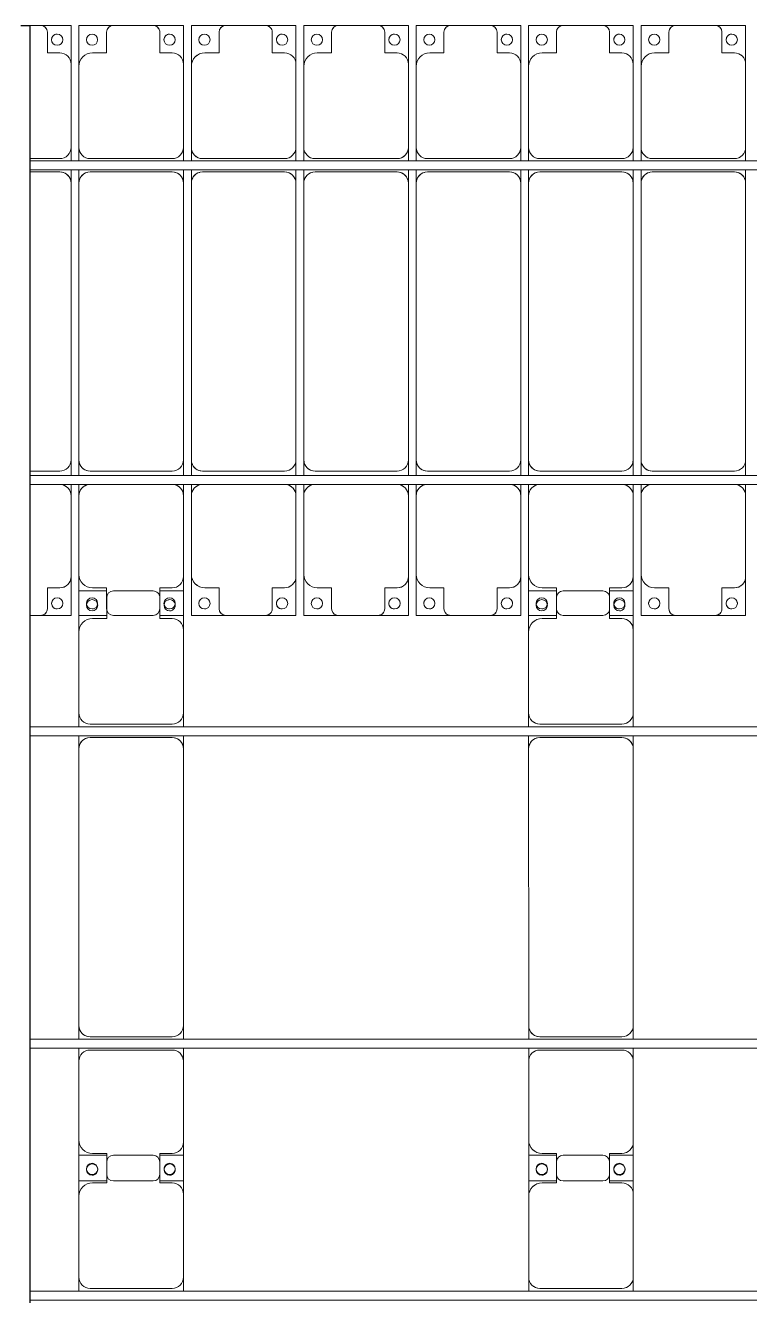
# Model space of a CAD drawing. Header units: millimetres. Extents: x -496478 to -186190, y -204059 to -87354.
# Drawn here: x -427212 to -423992, y -100933 to -95284 of the extents above; entities that cross this region are included whole.
import ezdxf

# ---------------------------------------------------------------- set-up
doc = ezdxf.new("R2010")
doc.units = ezdxf.units.MM
for name, color, linetype, lineweight in [('A-DETL-MBND', 5, 'Continuous', 9), ('A-GENM', 13, 'Continuous', 9), ('S-BEAM', 12, 'Continuous', 9)]:
    doc.layers.add(name, color=color, linetype=linetype, lineweight=lineweight)

# ---------------------------------------------------------------- blocks, each defined once
blk = doc.blocks.new('Dải phao đi lại kèm đỡ invester - DẢI PHAO ĐI LẠI-V1-BỐ TRÍ KHUNG KẾT CẤU BÈ PIN 01')
at = {"layer": 'A-DETL-MBND', "color": 8}
for p, q in [((11588.2, 1312.2), (11540, 1312.2)), ((11588.2, 1312.2), (11723.4, 1312.2)), ((11723.4, 1312.2), (11588.2, 1312.2)), ((11723.4, 1312.2), (11723.4, 1139.7)), ((11758.4, 1312.2), (11911.8, 1312.2)), ((11758.4, 1129.7), (11758.4, 1312.2)), ((11911.8, 1312.2), (11758.4, 1312.2)), ((12088.2, 1312.2), (11911.8, 1312.2)), ((12088.2, 1312.2), (12223.4, 1312.2)), ((12223.4, 1312.2), (12088.2, 1312.2)), ((12223.4, 1312.2), (12223.4, 1139.7)), ((12258.4, 1312.2), (12411.8, 1312.2)), ((12258.4, 1129.7), (12258.4, 1312.2)), ((12411.8, 1312.2), (12258.4, 1312.2)), ((12588.2, 1312.2), (12411.8, 1312.2)), ((12588.2, 1312.2), (12723.4, 1312.2)), ((12723.4, 1312.2), (12588.2, 1312.2)), ((12723.4, 1312.2), (12723.4, 1139.7)), ((12758.4, 1312.2), (12911.8, 1312.2)), ((12758.4, 1129.7), (12758.4, 1312.2)), ((12911.8, 1312.2), (12758.4, 1312.2)), ((13088.2, 1312.2), (12911.8, 1312.2)), ((13088.2, 1312.2), (13223.4, 1312.2)), ((13223.4, 1312.2), (13088.2, 1312.2)), ((13223.4, 1312.2), (13223.4, 1139.7)), ((13258.4, 1312.2), (13411.8, 1312.2)), ((13258.4, 1129.7), (13258.4, 1312.2)), ((13411.8, 1312.2), (13258.4, 1312.2)), ((13588.2, 1312.2), (13411.8, 1312.2)), ((13588.2, 1312.2), (13723.4, 1312.2)), ((13723.4, 1312.2), (13588.2, 1312.2)), ((13723.4, 1312.2), (13723.4, 1139.7)), ((13758.4, 1312.2), (13911.8, 1312.2)), ((13758.4, 1129.7), (13758.4, 1312.2)), ((13911.8, 1312.2), (13758.4, 1312.2)), ((14088.2, 1312.2), (13911.8, 1312.2)), ((14088.2, 1312.2), (14223.4, 1312.2)), ((14223.4, 1312.2), (14088.2, 1312.2)), ((14223.4, 1312.2), (14223.4, 1139.7)), ((14258.4, 1312.2), (14411.8, 1312.2)), ((14258.4, 1129.7), (14258.4, 1312.2)), ((14411.8, 1312.2), (14258.4, 1312.2)), ((14588.2, 1312.2), (14411.8, 1312.2)), ((14588.2, 1312.2), (14723.4, 1312.2)), ((14723.4, 1312.2), (14588.2, 1312.2)), ((14723.4, 1312.2), (14723.4, 1139.7)), ((11618.2, 1189.7), (11618.2, 1282.2)), ((11881.8, 1282.2), (11881.8, 1189.7)), ((12118.2, 1189.7), (12118.2, 1282.2)), ((12381.8, 1282.2), (12381.8, 1189.7)), ((12618.2, 1189.7), (12618.2, 1282.2)), ((12881.8, 1282.2), (12881.8, 1189.7)), ((13118.2, 1189.7), (13118.2, 1282.2)), ((13381.8, 1282.2), (13381.8, 1189.7)), ((13618.2, 1189.7), (13618.2, 1282.2)), ((13881.8, 1282.2), (13881.8, 1189.7)), ((14118.2, 1189.7), (14118.2, 1282.2)), ((14381.8, 1282.2), (14381.8, 1189.7)), ((14618.2, 1189.7), (14618.2, 1282.2)), ((11673.4, 1189.7), (11618.2, 1189.7)), ((11881.8, 1189.7), (11818.4, 1189.7)), ((12173.4, 1189.7), (12118.2, 1189.7)), ((12381.8, 1189.7), (12318.4, 1189.7)), ((12673.4, 1189.7), (12618.2, 1189.7)), ((12881.8, 1189.7), (12818.4, 1189.7)), ((13173.4, 1189.7), (13118.2, 1189.7)), ((13381.8, 1189.7), (13318.4, 1189.7)), ((13673.4, 1189.7), (13618.2, 1189.7)), ((13881.8, 1189.7), (13818.4, 1189.7)), ((14173.4, 1189.7), (14118.2, 1189.7)), ((14381.8, 1189.7), (14318.4, 1189.7)), ((14673.4, 1189.7), (14618.2, 1189.7)), ((11723.4, 769.7), (11723.4, 1139.7)), ((12223.4, 769.7), (12223.4, 1139.7)), ((12723.4, 769.7), (12723.4, 1139.7)), ((13223.4, 769.7), (13223.4, 1139.7)), ((13723.4, 769.7), (13723.4, 1139.7)), ((14223.4, 769.7), (14223.4, 1139.7)), ((14723.4, 769.7), (14723.4, 1139.7)), ((11758.4, 1129.7), (11758.4, 769.7)), ((12258.4, 1129.7), (12258.4, 769.7)), ((12758.4, 1129.7), (12758.4, 769.7)), ((13258.4, 1129.7), (13258.4, 769.7)), ((13758.4, 1129.7), (13758.4, 769.7)), ((14258.4, 1129.7), (14258.4, 769.7)), ((11723.4, 769.7), (11723.4, 709.7)), ((11758.4, 709.7), (11758.4, 769.7)), ((12223.4, 769.7), (12223.4, 709.7)), ((12258.4, 709.7), (12258.4, 769.7)), ((12723.4, 769.7), (12723.4, 709.7)), ((12758.4, 709.7), (12758.4, 769.7)), ((13223.4, 769.7), (13223.4, 709.7)), ((13258.4, 709.7), (13258.4, 769.7)), ((13723.4, 769.7), (13723.4, 709.7)), ((13758.4, 709.7), (13758.4, 769.7)), ((14223.4, 769.7), (14223.4, 709.7)), ((14258.4, 709.7), (14258.4, 769.7)), ((14723.4, 769.7), (14723.4, 709.7)), ((11540, 719.7), (11673.4, 719.7)), ((11808.4, 719.7), (12173.4, 719.7)), ((12308.4, 719.7), (12673.4, 719.7)), ((12808.4, 719.7), (13173.4, 719.7)), ((13308.4, 719.7), (13673.4, 719.7)), ((13808.4, 719.7), (14173.4, 719.7)), ((14308.4, 719.7), (14673.4, 719.7)), ((11673.4, 660.3), (11540, 660.3)), ((11723.4, 669.7), (11723.4, 610.3)), ((11758.4, 610.3), (11758.4, 669.7)), ((12173.4, 660.3), (11808.4, 660.3)), ((12223.4, 669.7), (12223.4, 610.3)), ((12258.4, 610.3), (12258.4, 669.7)), ((12673.4, 660.3), (12308.4, 660.3)), ((12723.4, 669.7), (12723.4, 610.3)), ((12758.4, 610.3), (12758.4, 669.7)), ((13173.4, 660.3), (12808.4, 660.3)), ((13223.4, 669.7), (13223.4, 610.3)), ((13258.4, 610.3), (13258.4, 669.7)), ((13673.4, 660.3), (13308.4, 660.3)), ((13723.4, 669.7), (13723.4, 610.3)), ((13758.4, 610.3), (13758.4, 669.7)), ((14173.4, 660.3), (13808.4, 660.3)), ((14223.4, 669.7), (14223.4, 610.3)), ((14258.4, 610.3), (14258.4, 669.7)), ((14673.4, 660.3), (14308.4, 660.3)), ((14723.4, 669.7), (14723.4, 610.3)), ((11723.4, -620.3), (11723.4, 610.3)), ((11758.4, 610.3), (11758.4, -620.3)), ((12223.4, -620.3), (12223.4, 610.3)), ((12258.4, 610.3), (12258.4, -620.3)), ((12723.4, -620.3), (12723.4, 610.3)), ((12758.4, 610.3), (12758.4, -620.3)), ((13223.4, -620.3), (13223.4, 610.3)), ((13258.4, 610.3), (13258.4, -620.3)), ((13723.4, -620.3), (13723.4, 610.3)), ((13758.4, 610.3), (13758.4, -620.3)), ((14223.4, -620.3), (14223.4, 610.3)), ((14258.4, 610.3), (14258.4, -620.3)), ((14723.4, -620.3), (14723.4, 610.3)), ((11723.4, -620.3), (11723.4, -690.3)), ((11758.4, -690.3), (11758.4, -620.3)), ((12223.4, -620.3), (12223.4, -690.3)), ((12258.4, -690.3), (12258.4, -620.3)), ((12723.4, -620.3), (12723.4, -690.3)), ((12758.4, -690.3), (12758.4, -620.3)), ((13223.4, -620.3), (13223.4, -690.3)), ((13258.4, -690.3), (13258.4, -620.3)), ((13723.4, -620.3), (13723.4, -690.3)), ((13758.4, -690.3), (13758.4, -620.3)), ((14223.4, -620.3), (14223.4, -690.3)), ((14258.4, -690.3), (14258.4, -620.3)), ((14723.4, -620.3), (14723.4, -690.3)), ((11540, -670.3), (11673.4, -670.3)), ((11808.4, -670.3), (12173.4, -670.3)), ((12308.4, -670.3), (12673.4, -670.3)), ((12808.4, -670.3), (13173.4, -670.3)), ((13308.4, -670.3), (13673.4, -670.3)), ((13808.4, -670.3), (14173.4, -670.3)), ((14308.4, -670.3), (14673.4, -670.3)), ((11723.4, -730.3), (11723.4, -779.7)), ((11758.4, -779.7), (11758.4, -730.3)), ((12223.4, -730.3), (12223.4, -779.7)), ((12258.4, -779.7), (12258.4, -730.3)), ((12723.4, -730.3), (12723.4, -779.7)), ((12758.4, -779.7), (12758.4, -730.3)), ((13223.4, -730.3), (13223.4, -779.7)), ((13258.4, -779.7), (13258.4, -730.3)), ((13723.4, -730.3), (13723.4, -779.7)), ((13758.4, -779.7), (13758.4, -730.3)), ((14223.4, -730.3), (14223.4, -779.7)), ((14258.4, -779.7), (14258.4, -730.3)), ((14723.4, -730.3), (14723.4, -779.7)), ((11723.4, -1139.7), (11723.4, -779.7)), ((11758.4, -779.7), (11758.4, -1129.7)), ((12223.4, -1139.7), (12223.4, -779.7)), ((12258.4, -779.7), (12258.4, -1129.7)), ((12723.4, -1139.7), (12723.4, -779.7)), ((12758.4, -779.7), (12758.4, -1129.7)), ((13223.4, -1139.7), (13223.4, -779.7)), ((13258.4, -779.7), (13258.4, -1129.7)), ((13723.4, -1139.7), (13723.4, -779.7)), ((13758.4, -779.7), (13758.4, -1129.7)), ((14223.4, -1139.7), (14223.4, -779.7)), ((14258.4, -779.7), (14258.4, -1129.7)), ((14723.4, -1139.7), (14723.4, -779.7)), ((11758.4, -1312.2), (11758.4, -1129.7)), ((12258.4, -1312.2), (12258.4, -1129.7)), ((12758.4, -1312.2), (12758.4, -1129.7)), ((13258.4, -1312.2), (13258.4, -1129.7)), ((13758.4, -1312.2), (13758.4, -1129.7)), ((14258.4, -1312.2), (14258.4, -1129.7)), ((11723.4, -1139.7), (11723.4, -1312.2)), ((12223.4, -1139.7), (12223.4, -1312.2)), ((12723.4, -1139.7), (12723.4, -1312.2)), ((13223.4, -1139.7), (13223.4, -1312.2)), ((13723.4, -1139.7), (13723.4, -1312.2)), ((14223.4, -1139.7), (14223.4, -1312.2)), ((14723.4, -1139.7), (14723.4, -1312.2)), ((11618.2, -1282.2), (11618.2, -1189.7)), ((11618.2, -1189.7), (11673.4, -1189.7)), ((11818.4, -1189.7), (11881.8, -1189.7)), ((11881.8, -1189.7), (11881.8, -1282.2)), ((12118.2, -1282.2), (12118.2, -1189.7)), ((12118.2, -1189.7), (12173.4, -1189.7)), ((12318.4, -1189.7), (12381.8, -1189.7)), ((12381.8, -1189.7), (12381.8, -1282.2)), ((12618.2, -1282.2), (12618.2, -1189.7)), ((12618.2, -1189.7), (12673.4, -1189.7)), ((12818.4, -1189.7), (12881.8, -1189.7)), ((12881.8, -1189.7), (12881.8, -1282.2)), ((13118.2, -1282.2), (13118.2, -1189.7)), ((13118.2, -1189.7), (13173.4, -1189.7)), ((13318.4, -1189.7), (13381.8, -1189.7)), ((13381.8, -1189.7), (13381.8, -1282.2)), ((13618.2, -1282.2), (13618.2, -1189.7)), ((13618.2, -1189.7), (13673.4, -1189.7)), ((13818.4, -1189.7), (13881.8, -1189.7)), ((13881.8, -1189.7), (13881.8, -1282.2)), ((14118.2, -1282.2), (14118.2, -1189.7)), ((14118.2, -1189.7), (14173.4, -1189.7)), ((14318.4, -1189.7), (14381.8, -1189.7)), ((14381.8, -1189.7), (14381.8, -1282.2)), ((14618.2, -1282.2), (14618.2, -1189.7)), ((14618.2, -1189.7), (14673.4, -1189.7)), ((11540, -1312.2), (11588.2, -1312.2)), ((11723.4, -1312.2), (11588.2, -1312.2)), ((11588.2, -1312.2), (11723.4, -1312.2)), ((11881.8, -1312.2), (11758.4, -1312.2)), ((11911.8, -1312.2), (12088.2, -1312.2)), ((12223.4, -1312.2), (12118.2, -1312.2)), ((12411.8, -1312.2), (12258.4, -1312.2)), ((12258.4, -1312.2), (12411.8, -1312.2)), ((12411.8, -1312.2), (12588.2, -1312.2)), ((12723.4, -1312.2), (12588.2, -1312.2)), ((12588.2, -1312.2), (12723.4, -1312.2)), ((12911.8, -1312.2), (12758.4, -1312.2)), ((12758.4, -1312.2), (12911.8, -1312.2)), ((12911.8, -1312.2), (13088.2, -1312.2)), ((13223.4, -1312.2), (13088.2, -1312.2)), ((13088.2, -1312.2), (13223.4, -1312.2)), ((13411.8, -1312.2), (13258.4, -1312.2)), ((13258.4, -1312.2), (13411.8, -1312.2)), ((13411.8, -1312.2), (13588.2, -1312.2)), ((13723.4, -1312.2), (13588.5, -1312.2)), ((13588.5, -1312.2), (13723.4, -1312.2)), ((13881.8, -1312.2), (13758.4, -1312.2)), ((13911.8, -1312.2), (14088.2, -1312.2)), ((14223.4, -1312.2), (14118.2, -1312.2)), ((14411.8, -1312.2), (14258.4, -1312.2)), ((14258.4, -1312.2), (14411.8, -1312.2)), ((14411.8, -1312.2), (14588.2, -1312.2)), ((14723.4, -1312.2), (14588.2, -1312.2)), ((14588.2, -1312.2), (14723.4, -1312.2))]:
    blk.add_line(p, q, dxfattribs=at)
for centre, radius, start, end in [((11588.2, 1282.2), 30, 0, 90), ((11588.2, 1282.2), 30, 75, 90), ((11588.2, 1282.2), 30, 15, 90), ((11588.2, 1282.2), 30, 75, 90), ((11911.8, 1282.2), 30, 90, 180), ((11911.8, 1282.2), 30, 90, 165), ((11911.8, 1282.2), 30, 90, 105), ((11911.8, 1282.2), 30, 90, 105), ((12088.2, 1282.2), 30, 360, 90), ((12088.2, 1282.2), 30, 75, 90), ((12088.2, 1282.2), 30, 15, 90), ((12088.2, 1282.2), 30, 75, 90), ((12411.8, 1282.2), 30, 90, 180), ((12411.8, 1282.2), 30, 90, 158.6217), ((12411.8, 1282.2), 30, 90, 105), ((12411.8, 1282.2), 30, 90, 105), ((12588.2, 1282.2), 30, 360, 90), ((12588.2, 1282.2), 30, 75, 90), ((12588.2, 1282.2), 30, 15, 90), ((12588.2, 1282.2), 30, 75, 90), ((12911.8, 1282.2), 30, 90, 180), ((12911.8, 1282.2), 30, 90, 165), ((12911.8, 1282.2), 30, 90, 105), ((12911.8, 1282.2), 30, 90, 105), ((13088.2, 1282.2), 30, 360, 90), ((13088.2, 1282.2), 30, 75, 90), ((13088.2, 1282.2), 30, 15, 90), ((13088.2, 1282.2), 30, 75, 90), ((13411.8, 1282.2), 30, 90, 180), ((13411.8, 1282.2), 30, 90, 165), ((13411.8, 1282.2), 30, 90, 105), ((13411.8, 1282.2), 30, 90, 105), ((13588.2, 1282.2), 30, 0, 90), ((13588.2, 1282.2), 30, 75, 90), ((13588.2, 1282.2), 30, 15, 90), ((13588.2, 1282.2), 30, 75, 90), ((13911.8, 1282.2), 30, 90, 180), ((13911.8, 1282.2), 30, 90, 165), ((13911.8, 1282.2), 30, 90, 105), ((13911.8, 1282.2), 30, 90, 105), ((14088.2, 1282.2), 30, 0, 90), ((14088.2, 1282.2), 30, 75, 90), ((14088.2, 1282.2), 30, 15, 90), ((14088.2, 1282.2), 30, 75, 90), ((14411.8, 1282.2), 30, 90, 180), ((14411.8, 1282.2), 30, 90, 165), ((14411.8, 1282.2), 30, 90, 105), ((14411.8, 1282.2), 30, 90, 105), ((14588.2, 1282.2), 30, 0, 90), ((14588.2, 1282.2), 30, 75, 90), ((14588.2, 1282.2), 30, 15, 90), ((14588.2, 1282.2), 30, 75, 90), ((11661.8, 1248.6), 25, 90, 270), ((11661.8, 1248.6), 25, 150, 180), ((11661.8, 1248.6), 25, 120, 135), ((11661.8, 1248.6), 25, 90, 105), ((11661.8, 1248.6), 25, 270, 90), ((11816.8, 1248.6), 25, 90, 270), ((11816.8, 1248.6), 25, 270, 90), ((12161.8, 1248.6), 25, 90, 270), ((12161.8, 1248.6), 25, 150, 180), ((12161.8, 1248.6), 25, 120, 135), ((12161.8, 1248.6), 25, 90, 105), ((12161.8, 1248.6), 25, 270, 90), ((12316.8, 1248.6), 25, 90, 270), ((12316.8, 1248.6), 25, 270, 90), ((12661.8, 1248.6), 25, 90, 270), ((12661.8, 1248.6), 25, 150, 180), ((12661.8, 1248.6), 25, 120, 135), ((12661.8, 1248.6), 25, 90, 105), ((12661.8, 1248.6), 25, 270, 90), ((12816.8, 1248.6), 25, 90, 270), ((12816.8, 1248.6), 25, 270, 90), ((13161.8, 1248.6), 25, 90, 270), ((13161.8, 1248.6), 25, 150, 180), ((13161.8, 1248.6), 25, 120, 135), ((13161.8, 1248.6), 25, 90, 105), ((13161.8, 1248.6), 25, 270, 90), ((13316.8, 1248.6), 25, 90, 270), ((13316.8, 1248.6), 25, 270, 90), ((13661.8, 1248.6), 25, 90, 270), ((13661.8, 1248.6), 25, 150, 180), ((13661.8, 1248.6), 25, 120, 135), ((13661.8, 1248.6), 25, 90, 105), ((13661.8, 1248.6), 25, 270, 90), ((13816.8, 1248.6), 25, 90, 270), ((13816.8, 1248.6), 25, 270, 90), ((14161.8, 1248.6), 25, 90, 270), ((14161.8, 1248.6), 25, 150, 180), ((14161.8, 1248.6), 25, 120, 135), ((14161.8, 1248.6), 25, 90, 105), ((14161.8, 1248.6), 25, 270, 90), ((14316.8, 1248.6), 25, 90, 270), ((14316.8, 1248.6), 25, 270, 90), ((14661.8, 1248.6), 25, 90, 270), ((14661.8, 1248.6), 25, 150, 180), ((14661.8, 1248.6), 25, 120, 135), ((14661.8, 1248.6), 25, 90, 105), ((14661.8, 1248.6), 25, 270, 90), ((11673.4, 1139.7), 50, 360, 90), ((11673.4, 1139.7), 50, 45, 90), ((11818.4, 1129.7), 60, 90, 180), ((11818.4, 1129.7), 60, 90, 135), ((12173.4, 1139.7), 50, 360, 90), ((12173.4, 1139.7), 50, 45, 90), ((12318.4, 1129.7), 60, 90, 180), ((12318.4, 1129.7), 60, 90, 135), ((12673.4, 1139.7), 50, 360, 90), ((12673.4, 1139.7), 50, 45, 90), ((12818.4, 1129.7), 60, 90, 180), ((12818.4, 1129.7), 60, 90, 135), ((13173.4, 1139.7), 50, 360, 90), ((13173.4, 1139.7), 50, 45, 90), ((13318.4, 1129.7), 60, 90, 180), ((13318.4, 1129.7), 60, 90, 135), ((13673.4, 1139.7), 50, 360, 90), ((13673.4, 1139.7), 50, 45, 90), ((13818.4, 1129.7), 60, 90, 180), ((13818.4, 1129.7), 60, 90, 135), ((14173.4, 1139.7), 50, 0, 90), ((14173.4, 1139.7), 50, 45, 90), ((14318.4, 1129.7), 60, 90, 180), ((14318.4, 1129.7), 60, 90, 135), ((14673.4, 1139.7), 50, 0, 90), ((14673.4, 1139.7), 50, 45, 90), ((11673.4, 769.7), 50, 270, 0), ((11808.4, 769.7), 50, 180, 270), ((12173.4, 769.7), 50, 270, 360), ((12308.4, 769.7), 50, 180, 270), ((12673.4, 769.7), 50, 270, 360), ((12808.4, 769.7), 50, 180, 270), ((13173.4, 769.7), 50, 270, 360), ((13308.4, 769.7), 50, 180, 270), ((13673.4, 769.7), 50, 270, 360), ((13808.4, 769.7), 50, 180, 270), ((14173.4, 769.7), 50, 270, 0), ((14308.4, 769.7), 50, 180, 270), ((14673.4, 769.7), 50, 270, 0), ((11673.4, 769.7), 50, 270, 315), ((11808.4, 769.7), 50, 225, 270), ((12173.4, 769.7), 50, 270, 315), ((12308.4, 769.7), 50, 225, 270), ((12673.4, 769.7), 50, 270, 315), ((12808.4, 769.7), 50, 225, 270), ((13173.4, 769.7), 50, 270, 315), ((13308.4, 769.7), 50, 225, 270), ((13673.4, 769.7), 50, 270, 315), ((13808.4, 769.7), 50, 225, 270), ((14173.4, 769.7), 50, 270, 315), ((14308.4, 769.7), 50, 225, 270), ((14673.4, 769.7), 50, 270, 315), ((11673.4, 610.3), 50, 0, 90), ((11673.4, 610.3), 50, 15, 90), ((11808.4, 610.3), 50, 90, 180), ((11808.4, 610.3), 50, 105, 180), ((12173.4, 610.3), 50, 0, 90), ((12173.4, 610.3), 50, 15, 90), ((12308.4, 610.3), 50, 90, 180), ((12308.4, 610.3), 50, 105, 180), ((12673.4, 610.3), 50, 0, 90), ((12673.4, 610.3), 50, 15, 90), ((12808.4, 610.3), 50, 90, 180), ((12808.4, 610.3), 50, 105, 180), ((13173.4, 610.3), 50, 360, 90), ((13173.4, 610.3), 50, 15, 90), ((13308.4, 610.3), 50, 90, 180), ((13308.4, 610.3), 50, 105, 180), ((13673.4, 610.3), 50, 360, 90), ((13673.4, 610.3), 50, 15, 90), ((13808.4, 610.3), 50, 90, 180), ((13808.4, 610.3), 50, 105, 180), ((14173.4, 610.3), 50, 360, 90), ((14173.4, 610.3), 50, 15, 90), ((14308.4, 610.3), 50, 90, 180), ((14308.4, 610.3), 50, 105, 180), ((14673.4, 610.3), 50, 360, 90), ((14673.4, 610.3), 50, 15, 90), ((11673.4, -620.3), 50, 270, 0), ((11673.4, -620.3), 50, 270, 0), ((11808.4, -620.3), 50, 180, 270), ((12173.4, -620.3), 50, 270, 360), ((12173.4, -620.3), 50, 270, 360), ((12308.4, -620.3), 50, 180, 270), ((12673.4, -620.3), 50, 270, 360), ((12673.4, -620.3), 50, 270, 360), ((12808.4, -620.3), 50, 180, 270), ((13173.4, -620.3), 50, 270, 0), ((13173.4, -620.3), 50, 270, 0), ((13308.4, -620.3), 50, 180, 270), ((13673.4, -620.3), 50, 270, 0), ((13673.4, -620.3), 50, 270, 0), ((13808.4, -620.3), 50, 180, 270), ((14173.4, -620.3), 50, 270, 0), ((14173.4, -620.3), 50, 270, 0), ((14308.4, -620.3), 50, 180, 270), ((14673.4, -620.3), 50, 270, 0), ((14673.4, -620.3), 50, 270, 0), ((11808.4, -620.3), 50, 195, 270), ((12308.4, -620.3), 50, 195, 270), ((12808.4, -620.3), 50, 195, 270), ((13308.4, -620.3), 50, 195, 270), ((13808.4, -620.3), 50, 195, 270), ((14308.4, -620.3), 50, 195, 270), ((11673.4, -779.7), 50, 360, 84.2019), ((11673.4, -779.7), 50, 45, 84.2019), ((11808.4, -779.7), 50, 95.7981, 180), ((11808.4, -779.7), 50, 95.7981, 135), ((12173.4, -779.7), 50, 360, 84.2019), ((12173.4, -779.7), 50, 45, 84.2019), ((12308.4, -779.7), 50, 95.7981, 180), ((12308.4, -779.7), 50, 95.7981, 135), ((12673.4, -779.7), 50, 360, 84.2019), ((12673.4, -779.7), 50, 45, 84.2019), ((12808.4, -779.7), 50, 95.7981, 180), ((12808.4, -779.7), 50, 95.7981, 135), ((13173.4, -779.7), 50, 360, 84.2019), ((13173.4, -779.7), 50, 45, 84.2019), ((13308.4, -779.7), 50, 95.7981, 180), ((13308.4, -779.7), 50, 95.7981, 135), ((13673.4, -779.7), 50, 360, 84.2019), ((13673.4, -779.7), 50, 45, 84.2019), ((13808.4, -779.7), 50, 95.7981, 180), ((13808.4, -779.7), 50, 95.7981, 135), ((14173.4, -779.7), 50, 360, 84.2019), ((14173.4, -779.7), 50, 45, 84.2019), ((14308.4, -779.7), 50, 95.7981, 180), ((14308.4, -779.7), 50, 95.7981, 135), ((14673.4, -779.7), 50, 360, 84.2019), ((14673.4, -779.7), 50, 45, 84.2019), ((11818.4, -1129.7), 60, 180, 270), ((12318.4, -1129.7), 60, 180, 270), ((12818.4, -1129.7), 60, 180, 270), ((13318.4, -1129.7), 60, 180, 270), ((13818.4, -1129.7), 60, 180, 270), ((14318.4, -1129.7), 60, 180, 270), ((11673.4, -1139.7), 50, 270, 360), ((11673.4, -1139.7), 50, 270, 315), ((11818.4, -1129.7), 60, 225, 270), ((12173.4, -1139.7), 50, 270, 0), ((12173.4, -1139.7), 50, 270, 315), ((12318.4, -1129.7), 60, 225, 270), ((12673.4, -1139.7), 50, 270, 360), ((12673.4, -1139.7), 50, 270, 315), ((12818.4, -1129.7), 60, 225, 270), ((13173.4, -1139.7), 50, 270, 360), ((13173.4, -1139.7), 50, 270, 315), ((13318.4, -1129.7), 60, 225, 270), ((13673.4, -1139.7), 50, 270, 360), ((13673.4, -1139.7), 50, 270, 315), ((13818.4, -1129.7), 60, 225, 270), ((14173.4, -1139.7), 50, 270, 360), ((14173.4, -1139.7), 50, 270, 315), ((14318.4, -1129.7), 60, 225, 270), ((14673.4, -1139.7), 50, 270, 360), ((14673.4, -1139.7), 50, 270, 315), ((11661.8, -1258.6), 25, 90, 270), ((11661.8, -1258.6), 25, 270, 90), ((11816.8, -1258.6), 25, 90, 270), ((11816.8, -1258.6), 25, 270, 90), ((12161.8, -1258.6), 25, 90, 270), ((12161.8, -1258.6), 25, 270, 90), ((12316.8, -1258.6), 25, 90, 270), ((12316.8, -1258.6), 25, 270, 90), ((12661.8, -1258.6), 25, 90, 270), ((12661.8, -1258.6), 25, 270, 90), ((12816.8, -1258.6), 25, 90, 270), ((12816.8, -1258.6), 25, 270, 90), ((13161.8, -1258.6), 25, 90, 270), ((13161.8, -1258.6), 25, 270, 90), ((13316.8, -1258.6), 25, 90, 270), ((13316.8, -1258.6), 25, 270, 90), ((13661.8, -1258.6), 25, 90, 270), ((13661.8, -1258.6), 25, 270, 90), ((13816.8, -1258.6), 25, 90, 270), ((13816.8, -1258.6), 25, 270, 90), ((14161.8, -1258.6), 25, 90, 270), ((14161.8, -1258.6), 25, 270, 90), ((14316.8, -1258.6), 25, 90, 270), ((14316.8, -1258.6), 25, 270, 90), ((14661.8, -1258.6), 25, 90, 270), ((14661.8, -1258.6), 25, 270, 90), ((11588.2, -1282.2), 30, 270, 0), ((11588.2, -1282.2), 30, 270, 345), ((11588.2, -1282.2), 30, 315, 330), ((11588.2, -1282.2), 30, 315, 330), ((11661.8, -1258.6), 25, 165, 270), ((11661.8, -1258.6), 25, 360, 15), ((11816.8, -1258.6), 25, 270, 285), ((11911.8, -1282.2), 30, 180, 270), ((12088.2, -1282.2), 30, 270, 360), ((12161.8, -1258.6), 25, 165, 270), ((12316.8, -1258.6), 25, 165, 180), ((12316.8, -1258.6), 25, 270, 285), ((12411.8, -1282.2), 30, 180, 270), ((12411.8, -1282.2), 30, 201.2069, 270), ((12588.2, -1282.2), 30, 270, 0), ((12588.2, -1282.2), 30, 270, 345), ((12588.2, -1282.2), 30, 315, 330), ((12588.2, -1282.2), 30, 315, 330), ((12661.8, -1258.6), 25, 165, 270), ((12661.8, -1258.6), 25, 0, 15), ((12816.8, -1258.6), 25, 165, 180), ((12816.8, -1258.6), 25, 270, 285), ((12911.8, -1282.2), 30, 180, 270), ((12911.8, -1282.2), 30, 195, 270), ((13088.2, -1282.2), 30, 270, 0), ((13088.2, -1282.2), 30, 270, 345), ((13088.2, -1282.2), 30, 315, 330), ((13088.2, -1282.2), 30, 315, 330), ((13161.8, -1258.6), 25, 165, 270), ((13161.8, -1258.6), 25, 0, 15), ((13316.8, -1258.6), 25, 165, 180), ((13316.8, -1258.6), 25, 270, 285), ((13411.8, -1282.2), 30, 180, 270), ((13411.8, -1282.2), 30, 195, 270), ((13588.2, -1282.2), 30, 270, 0), ((13588.2, -1282.2), 30, 270.4618, 345), ((13588.2, -1282.2), 30, 315, 330), ((13588.2, -1282.2), 30, 315, 330), ((13661.8, -1258.6), 25, 165, 270), ((13661.8, -1258.6), 25, 0, 15), ((13816.8, -1258.6), 25, 270, 285), ((13911.8, -1282.2), 30, 180, 270), ((14088.2, -1282.2), 30, 270, 0), ((14161.8, -1258.6), 25, 165, 270), ((14316.8, -1258.6), 25, 165, 180), ((14316.8, -1258.6), 25, 270, 285), ((14411.8, -1282.2), 30, 180, 270), ((14411.8, -1282.2), 30, 195, 270), ((14588.2, -1282.2), 30, 270, 0), ((14588.2, -1282.2), 30, 270, 345), ((14588.2, -1282.2), 30, 315, 330), ((14588.2, -1282.2), 30, 315, 330), ((14661.8, -1258.6), 25, 165, 270), ((14661.8, -1258.6), 25, 360, 15), ((11588.2, -1282.2), 30, 270, 285), ((11588.2, -1282.2), 30, 270, 285), ((12411.8, -1282.2), 30, 255, 270), ((12411.8, -1282.2), 30, 255, 270), ((12588.2, -1282.2), 30, 270, 285), ((12588.2, -1282.2), 30, 270, 285), ((12911.8, -1282.2), 30, 255, 270), ((12911.8, -1282.2), 30, 255, 270), ((13088.2, -1282.2), 30, 270, 285), ((13088.2, -1282.2), 30, 270, 285), ((13411.8, -1282.2), 30, 255, 270), ((13411.8, -1282.2), 30, 255, 270), ((13588.2, -1282.2), 30, 270.4618, 285), ((13588.2, -1282.2), 30, 270.4618, 285), ((14411.8, -1282.2), 30, 255, 270), ((14411.8, -1282.2), 30, 255, 270), ((14588.2, -1282.2), 30, 270, 285), ((14588.2, -1282.2), 30, 270, 285)]:
    blk.add_arc(centre, radius, start, end, dxfattribs=at)
blk = doc.blocks.new('Dai phao do pin - DẢI PHAO ĐỠ PIN-V7-BỐ TRÍ KHUNG KẾT CẤU BÈ PIN 01')
at = {"layer": 'A-DETL-MBND', "color": 8}
for p, q in [((65968, 241.6), (66029.7, 241.6)), ((66389.7, 241.6), (66029.7, 241.6)), ((66389.7, 241.6), (66572.2, 241.6)), ((66457.8, 241.6), (66640.3, 241.6)), ((66457.8, 118.2), (66457.8, 241.6)), ((66572.2, 241.6), (66572.2, 118.2)), ((66990.3, 241.6), (66640.3, 241.6)), ((66990.3, 241.6), (67048, 241.6)), ((67088, 241.6), (67149.7, 241.6)), ((68380.3, 241.6), (67149.7, 241.6)), ((68380.3, 241.6), (68438, 241.6)), ((68478, 241.6), (68539.7, 241.6)), ((68899.7, 241.6), (68539.7, 241.6)), ((68899.7, 241.6), (69082.2, 241.6)), ((69082.2, 241.6), (69082.2, 118.2)), ((65979.7, 191.6), (65979.7, -173.4)), ((66449.7, 118.2), (66449.7, 181.6)), ((66580.3, 181.6), (66580.3, 118.2)), ((67040.3, -173.4), (67040.3, 191.6)), ((67099.7, 191.6), (67099.7, -173.4)), ((68430.3, -173.4), (68430.3, 191.6)), ((68489.7, 191.6), (68489.7, -173.4)), ((68959.7, 118.2), (68959.7, 181.6)), ((66542.2, 118.2), (66449.7, 118.2)), ((66580.3, 118.2), (66487.8, 118.2)), ((69052.2, 118.2), (68959.7, 118.2)), ((66457.8, 88.2), (66457.8, -88.2)), ((66572.2, -88.2), (66572.2, 88.2)), ((69082.2, -88.2), (69082.2, 88.2)), ((66449.7, -173.4), (66449.7, -118.2)), ((66449.7, -118.2), (66542.2, -118.2)), ((66457.8, -223.4), (66457.8, -118.2)), ((66487.8, -118.2), (66580.3, -118.2)), ((66572.2, -118.2), (66572.2, -223.4)), ((66580.3, -118.2), (66580.3, -173.4)), ((68959.7, -173.4), (68959.7, -118.2)), ((68959.7, -118.2), (69052.2, -118.2)), ((69082.2, -118.2), (69082.2, -223.4)), ((66029.7, -223.4), (65968, -223.4)), ((66029.7, -223.4), (66399.7, -223.4)), ((66572.2, -223.4), (66399.7, -223.4)), ((66630.3, -223.4), (66457.8, -223.4)), ((66630.3, -223.4), (66990.3, -223.4)), ((67048, -223.4), (66990.3, -223.4)), ((67149.7, -223.4), (67088, -223.4)), ((67149.7, -223.4), (68380.3, -223.4)), ((68438, -223.4), (68380.3, -223.4)), ((68539.7, -223.4), (68478, -223.4)), ((68539.7, -223.4), (68909.7, -223.4)), ((69082.2, -223.4), (68909.7, -223.4))]:
    blk.add_line(p, q, dxfattribs=at)
for centre, radius, start, end in [((66029.7, 191.6), 50, 90, 180), ((66029.7, 191.6), 50, 135, 180), ((66389.7, 181.6), 60, 0, 90), ((66640.3, 181.6), 60, 90, 180), ((66990.3, 191.6), 50, 0, 90), ((66990.3, 191.6), 50, 0, 45), ((67149.7, 191.6), 50, 90, 180), ((67149.7, 191.6), 50, 105, 180), ((68380.3, 191.6), 50, 0, 90), ((68380.3, 191.6), 50, 15, 90), ((68539.7, 191.6), 50, 90, 180), ((68539.7, 191.6), 50, 135, 180), ((68899.7, 181.6), 60, 0, 90), ((66389.7, 181.6), 60, 0, 45), ((66508.6, 183.2), 25, 0, 180), ((66508.6, 183.2), 25, 180, 0), ((66511.4, 183.2), 25, 0, 180), ((66511.4, 183.2), 25, 180, 0), ((66511.4, 183.2), 25, 180, 195), ((66640.3, 181.6), 60, 135, 180), ((68899.7, 181.6), 60, 0, 45), ((69018.6, 183.2), 25, 0, 180), ((69018.6, 183.2), 25, 180, 360), ((66487.8, 88.2), 30, 90, 180), ((66542.2, 88.2), 30, 360, 90), ((69052.2, 88.2), 30, 0, 90), ((66487.8, -88.2), 30, 180, 270), ((66542.2, -88.2), 30, 270, 360), ((69052.2, -88.2), 30, 270, 0), ((66508.6, -161.8), 25, 0, 180), ((66508.6, -161.8), 25, 180, 0), ((66511.4, -161.8), 25, 0, 180), ((66511.4, -161.8), 25, 120, 180), ((66511.4, -161.8), 25, 180, 360), ((66511.4, -161.8), 25, 75, 105), ((66508.6, -161.8), 25, 75, 90), ((66508.6, -161.8), 25, 30, 45), ((66508.6, -161.8), 25, 0, 15), ((69018.6, -161.8), 25, 0, 180), ((69018.6, -161.8), 25, 180, 0), ((69018.6, -161.8), 25, 60, 90), ((69018.6, -161.8), 25, 30, 45), ((69018.6, -161.8), 25, 0, 15), ((66029.7, -173.4), 50, 180, 270), ((66029.7, -173.4), 50, 180, 225), ((66399.7, -173.4), 50, 270, 0), ((66399.7, -173.4), 50, 315, 0), ((66630.3, -173.4), 50, 180, 270), ((66630.3, -173.4), 50, 180, 225), ((66990.3, -173.4), 50, 270, 0), ((66990.3, -173.4), 50, 315, 360), ((67149.7, -173.4), 50, 180, 270), ((67149.7, -173.4), 50, 180, 270), ((68380.3, -173.4), 50, 270, 0), ((68380.3, -173.4), 50, 285, 0), ((68539.7, -173.4), 50, 180, 270), ((68539.7, -173.4), 50, 180, 225), ((68909.7, -173.4), 50, 270, 360), ((68909.7, -173.4), 50, 315, 360)]:
    blk.add_arc(centre, radius, start, end, dxfattribs=at)
blk = doc.blocks.new('Dai phao do pin - DẢI PHAO ĐỠ PIN-V8-BỐ TRÍ KHUNG KẾT CẤU BÈ PIN 01')
at = {"layer": 'A-DETL-MBND', "color": 8}
for p, q in [((65968, 241.6), (66029.7, 241.6)), ((66389.7, 241.6), (66029.7, 241.6)), ((66389.7, 241.6), (66572.2, 241.6)), ((66457.8, 241.6), (66640.3, 241.6)), ((66457.8, 118.2), (66457.8, 241.6)), ((66572.2, 241.6), (66572.2, 118.2)), ((66990.3, 241.6), (66640.3, 241.6)), ((66990.3, 241.6), (67048, 241.6)), ((67088, 241.6), (67149.7, 241.6)), ((68380.3, 241.6), (67149.7, 241.6)), ((68380.3, 241.6), (68438, 241.6)), ((68478, 241.6), (68539.7, 241.6)), ((68899.7, 241.6), (68539.7, 241.6)), ((68899.7, 241.6), (69082.2, 241.6)), ((69082.2, 241.6), (69082.2, 118.2)), ((65979.7, 191.6), (65979.7, -173.4)), ((66449.7, 118.2), (66449.7, 181.6)), ((66580.3, 181.6), (66580.3, 118.2)), ((67040.3, -173.4), (67040.3, 191.6)), ((67099.7, 191.6), (67099.7, -173.4)), ((68430.3, -173.4), (68430.3, 191.6)), ((68489.7, 191.6), (68489.7, -173.4)), ((68959.7, 118.2), (68959.7, 181.6)), ((66542.2, 118.2), (66449.7, 118.2)), ((66580.3, 118.2), (66487.8, 118.2)), ((69052.2, 118.2), (68959.7, 118.2)), ((66457.8, 88.2), (66457.8, -88.2)), ((66572.2, -88.2), (66572.2, 88.2)), ((69082.2, -88.2), (69082.2, 88.2)), ((66449.7, -173.4), (66449.7, -118.2)), ((66449.7, -118.2), (66542.2, -118.2)), ((66457.8, -223.4), (66457.8, -118.2)), ((66487.8, -118.2), (66580.3, -118.2)), ((66572.2, -118.2), (66572.2, -223.4)), ((66580.3, -118.2), (66580.3, -173.4)), ((68959.7, -173.4), (68959.7, -118.2)), ((68959.7, -118.2), (69052.2, -118.2)), ((69082.2, -118.2), (69082.2, -223.4)), ((66029.7, -223.4), (65968, -223.4)), ((66029.7, -223.4), (66399.7, -223.4)), ((66572.2, -223.4), (66399.7, -223.4)), ((66630.3, -223.4), (66457.8, -223.4)), ((66630.3, -223.4), (66990.3, -223.4)), ((67048, -223.4), (66990.3, -223.4)), ((67149.7, -223.4), (67088, -223.4)), ((67149.7, -223.4), (68380.3, -223.4)), ((68438, -223.4), (68380.3, -223.4)), ((68539.7, -223.4), (68478, -223.4)), ((68539.7, -223.4), (68909.7, -223.4)), ((69082.2, -223.4), (68909.7, -223.4))]:
    blk.add_line(p, q, dxfattribs=at)
for centre, radius, start, end in [((66029.7, 191.6), 50, 90, 180), ((66029.7, 191.6), 50, 135, 180), ((66389.7, 181.6), 60, 0, 90), ((66640.3, 181.6), 60, 90, 180), ((66990.3, 191.6), 50, 0, 90), ((66990.3, 191.6), 50, 0, 45), ((67149.7, 191.6), 50, 90, 180), ((67149.7, 191.6), 50, 105, 180), ((68380.3, 191.6), 50, 0, 90), ((68380.3, 191.6), 50, 15, 90), ((68539.7, 191.6), 50, 90, 180), ((68539.7, 191.6), 50, 135, 180), ((68899.7, 181.6), 60, 0, 90), ((66389.7, 181.6), 60, 0, 45), ((66508.6, 183.2), 25, 0, 180), ((66508.6, 183.2), 25, 180, 0), ((66511.4, 183.2), 25, 0, 180), ((66511.4, 183.2), 25, 180, 0), ((66511.4, 183.2), 25, 180, 195), ((66640.3, 181.6), 60, 135, 180), ((68899.7, 181.6), 60, 0, 45), ((69018.6, 183.2), 25, 0, 180), ((69018.6, 183.2), 25, 180, 360), ((66487.8, 88.2), 30, 90, 180), ((66542.2, 88.2), 30, 360, 90), ((69052.2, 88.2), 30, 0, 90), ((66487.8, -88.2), 30, 180, 270), ((66542.2, -88.2), 30, 270, 360), ((69052.2, -88.2), 30, 270, 0), ((66508.6, -161.8), 25, 0, 180), ((66508.6, -161.8), 25, 180, 0), ((66511.4, -161.8), 25, 0, 180), ((66511.4, -161.8), 25, 120, 180), ((66511.4, -161.8), 25, 180, 360), ((66511.4, -161.8), 25, 75, 105), ((66508.6, -161.8), 25, 75, 90), ((66508.6, -161.8), 25, 30, 45), ((66508.6, -161.8), 25, 0, 15), ((69018.6, -161.8), 25, 0, 180), ((69018.6, -161.8), 25, 180, 0), ((69018.6, -161.8), 25, 60, 90), ((69018.6, -161.8), 25, 30, 45), ((69018.6, -161.8), 25, 0, 15), ((66029.7, -173.4), 50, 180, 270), ((66029.7, -173.4), 50, 180, 225), ((66399.7, -173.4), 50, 270, 0), ((66399.7, -173.4), 50, 315, 0), ((66630.3, -173.4), 50, 180, 270), ((66630.3, -173.4), 50, 180, 225), ((66990.3, -173.4), 50, 270, 0), ((66990.3, -173.4), 50, 315, 360), ((67149.7, -173.4), 50, 180, 270), ((67149.7, -173.4), 50, 180, 270), ((68380.3, -173.4), 50, 270, 0), ((68380.3, -173.4), 50, 285, 0), ((68539.7, -173.4), 50, 180, 270), ((68539.7, -173.4), 50, 180, 225), ((68909.7, -173.4), 50, 270, 360), ((68909.7, -173.4), 50, 315, 360)]:
    blk.add_arc(centre, radius, start, end, dxfattribs=at)
blk = doc.blocks.new('Dầm C52 - Dầm C52-19519-BỐ TRÍ KHUNG KẾT CẤU BÈ PIN 01')
at = {"layer": 'S-BEAM', "color": 1}
for p, q in [((56500, 20), (62460, 20)), ((62460, -20), (56500, -20))]:
    blk.add_line(p, q, dxfattribs=at)
blk = doc.blocks.new('Dầm C52 - Hộp 40x60-24147-BỐ TRÍ KHUNG KẾT CẤU BÈ PIN 01')
at = {"layer": 'S-BEAM', "color": 3, "lineweight": 25}
for p, q in [((37857.1, 20), (37857.1, -20)), ((37857.1, -20), (-37857.1, -20))]:
    blk.add_line(p, q, dxfattribs=at)
blk = doc.blocks.new('HOBANMONG_BEPIN 1_rvt-1-BỐ TRÍ KHUNG KẾT CẤU BÈ PIN 01')
at = {"layer": 'A-GENM', "lineweight": 9}
for name, p, rotation in [('Dải phao đi lại kèm đỡ invester - DẢI PHAO ĐI LẠI-V1-BỐ TRÍ KHUNG KẾT CẤU BÈ PIN 01', (-438732.7, -96596), 0.0007586099545854), ('Dai phao do pin - DẢI PHAO ĐỠ PIN-V7-BỐ TRÍ KHUNG KẾT CẤU BÈ PIN 01', (-426731.7, -166881.5), 90.00075860989342), ('Dai phao do pin - DẢI PHAO ĐỠ PIN-V8-BỐ TRÍ KHUNG KẾT CẤU BÈ PIN 01', (-424731.7, -166881.5), 90.00075860989342)]:
    blk.add_blockref(name, p, dxfattribs=dict(at, rotation=rotation))
at = {"layer": 'S-BEAM', "lineweight": 9}
for name, p, rotation in [('Dầm C52 - Hộp 40x60-24147-BỐ TRÍ KHUNG KẾT CẤU BÈ PIN 01', (-427212.2, -133140.8), 90.00075860989166), ('Dầm C52 - Dầm C52-19519-BỐ TRÍ KHUNG KẾT CẤU BÈ PIN 01', (-364732.7, -95905.4), 180.0007586094741), ('Dầm C52 - Dầm C52-19519-BỐ TRÍ KHUNG KẾT CẤU BÈ PIN 01', (-364732.7, -97305.4), 180.0007586094741), ('Dầm C52 - Dầm C52-19519-BỐ TRÍ KHUNG KẾT CẤU BÈ PIN 01', (-364732.6, -98422.7), 180.0007586094741), ('Dầm C52 - Dầm C52-19519-BỐ TRÍ KHUNG KẾT CẤU BÈ PIN 01', (-364732.6, -99812.7), 180.0007586094741), ('Dầm C52 - Dầm C52-19519-BỐ TRÍ KHUNG KẾT CẤU BÈ PIN 01', (-364732.6, -100932.7), 180.0007586094741)]:
    blk.add_blockref(name, p, dxfattribs=dict(at, rotation=rotation))

msp = doc.modelspace()

# ---------------------------------------------------------------- block references
at = {"lineweight": 5}
msp.add_blockref('HOBANMONG_BEPIN 1_rvt-1-BỐ TRÍ KHUNG KẾT CẤU BÈ PIN 01', (0, 0), dxfattribs=at)

doc.saveas('drawing.dxf')
